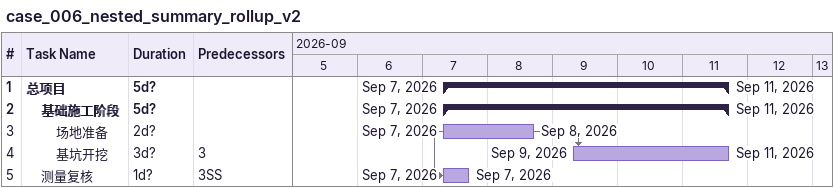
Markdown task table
case_006_nested_summary_rollup_v2

| ID | Level | Task | Duration | Start | Finish | Predecessors |
|---|---|---|---|---|---|---|
| 1 | 1 | **总项目** | 5d? | 2026-09-07 | 2026-09-11 |  |
| 2 | 2 | **基础施工阶段** | 5d? | 2026-09-07 | 2026-09-11 |  |
| 3 | 3 | 场地准备 | 2d? | 2026-09-07 | 2026-09-08 |  |
| 4 | 3 | 基坑开挖 | 3d? | 2026-09-09 | 2026-09-11 | 3 |
| 5 | 2 | 测量复核 | 1d? | 2026-09-07 | 2026-09-07 | 3SS |
